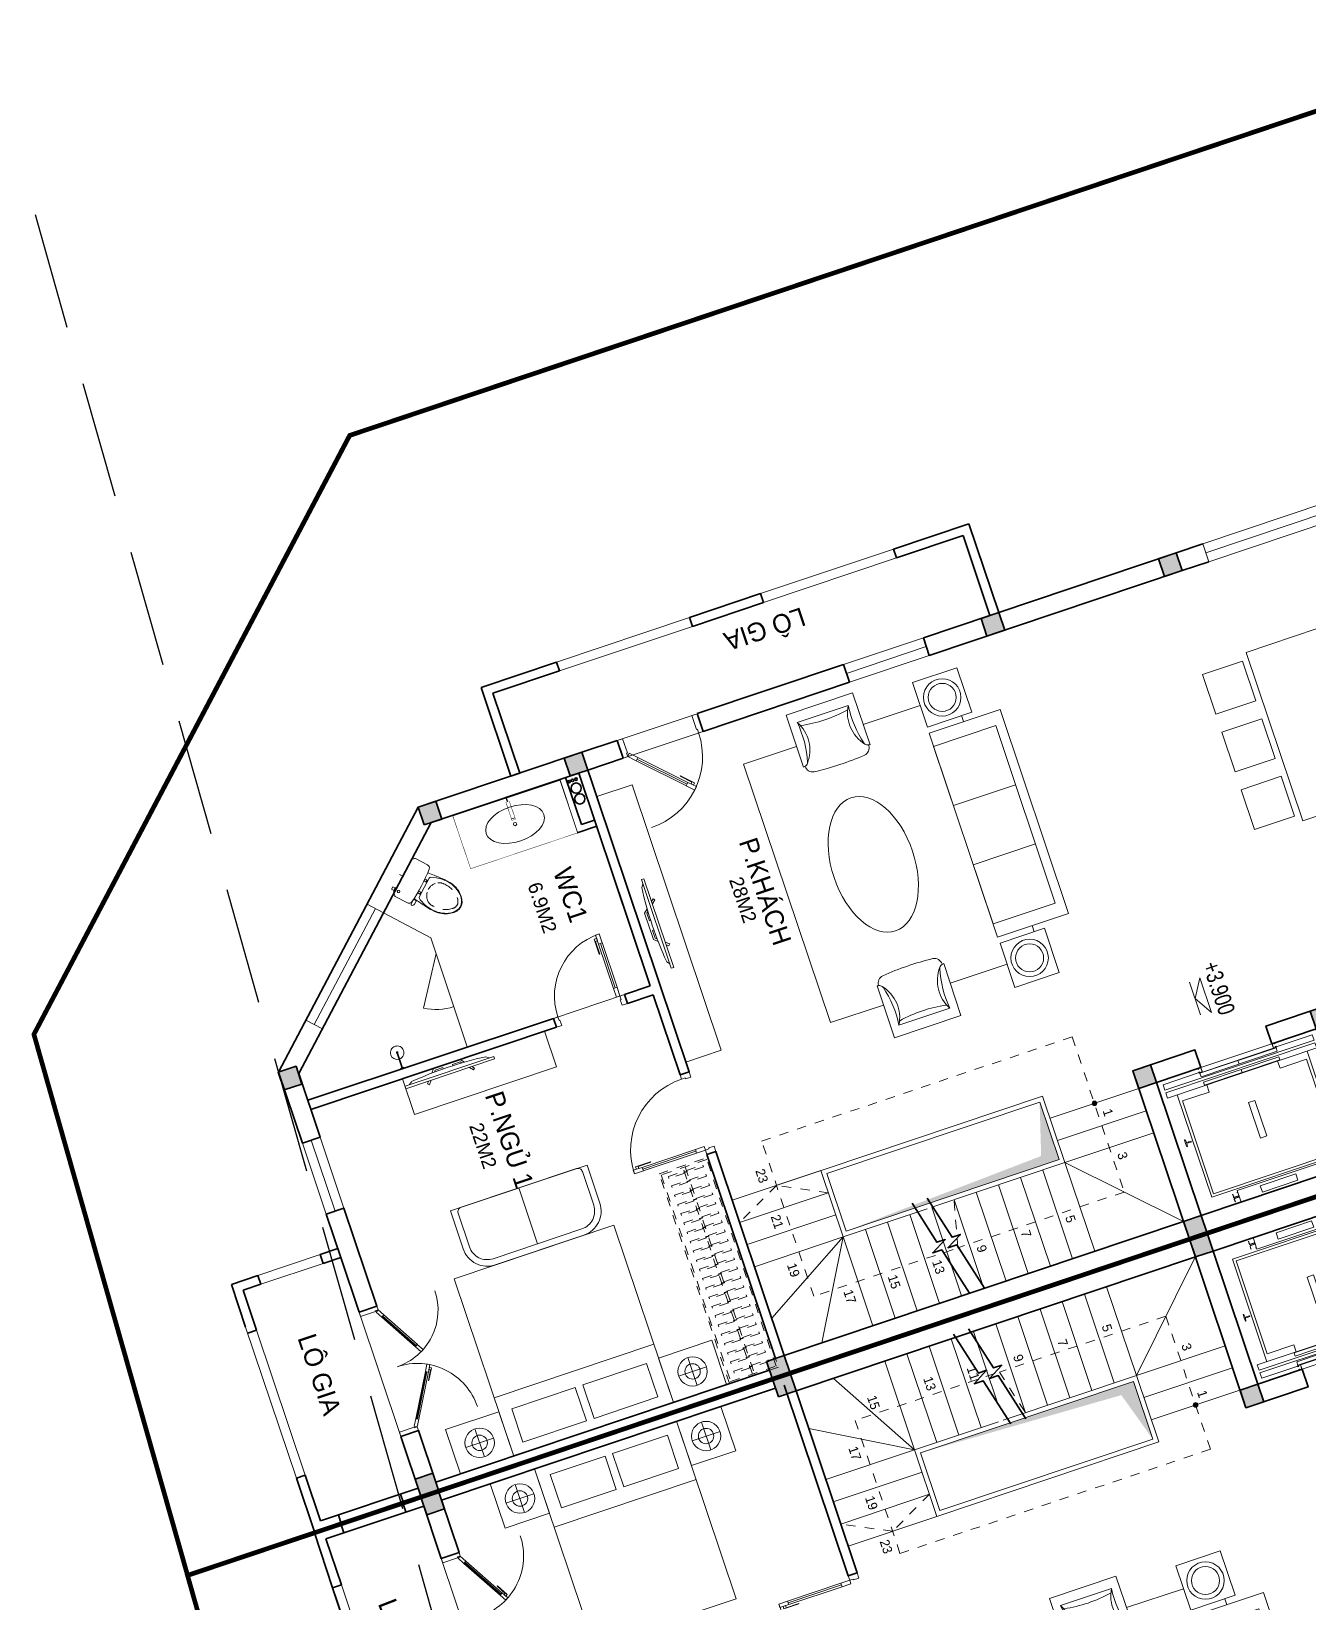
# Model space of a CAD drawing. Header units: metres. Extents: x 568336 to 569219, y 2065964 to 2066430.
# Drawn here: x 568486.99 to 568500.63, y 2066176.56 to 2066193.35 of the extents above; entities that cross this region are included whole.
import ezdxf

# ---------------------------------------------------------------- set-up
doc = ezdxf.new("R2010")
doc.units = ezdxf.units.M
for name, pattern in [('$AUDIT_BAD_LTYPE2', [0]), ('CENTER', [2, 1.25, -0.25, 0.25, -0.25]), ('HIDDEN', [0.375, 0.25, -0.125]), ('HIDDEN2', [0.1875, 0.125, -0.0625]), ('X-5M-G-MB PHONGNGU$0$HIDDEN2', [0.1875, 0.125, -0.0625]), ('xref-thap C (mb tang 32-2)$0$HIDDEN', [0.375, 0.25, -0.125])]:
    doc.linetypes.add(name, pattern=pattern)
doc.layers.get('0').update_dxf_attribs({"linetype": 'CONTINUOUS'})
doc.layers.get('DEFPOINTS').update_dxf_attribs({"linetype": 'CONTINUOUS'})
doc.layers.add('-AREA', color=2, linetype='CONTINUOUS', plot=False)
for name, color, linetype, lineweight in [('-CENTER', 143, 'CENTER', 13), ('-CONCRETE', 1, 'CONTINUOUS', 35), ('-DIM', 9, 'CONTINUOUS', 13), ('-DOOR', 137, 'CONTINUOUS', 9), ('-FURNITURE', 46, 'CONTINUOUS', 9), ('-HATCH', 8, 'CONTINUOUS', 5), ('-KH', 143, 'CONTINUOUS', 13), ('-LINE1', 7, 'CONTINUOUS', 18), ('-LINE2', 252, 'CONTINUOUS', 9), ('-TEXT', 7, 'CONTINUOUS', 15), ('-WALL', 4, 'CONTINUOUS', 35), ('TEXT25', 2, 'CONTINUOUS', 13)]:
    doc.layers.add(name, color=color, linetype=linetype, lineweight=lineweight)
for name, color, linetype in [('-RANH GIOI LO DAT', 12, 'CONTINUOUS'), ('APOLIC', 7, 'CONTINUOUS'), ('RANHGIOI', 2, 'HIDDEN')]:
    doc.layers.add(name, color=color, linetype=linetype)
doc.styles.add('1', font='arial.ttf')
doc.styles.add('SVN_AVO_thuong', font='')
doc.styles.add('T1', font='', dxfattribs={"height": 200})
doc.styles.add('vnavanth', font='', dxfattribs={"width": 0.8})
doc.styles.get('SVN_AVO_thuong').set_extended_font_data('SVN-Avo')
doc.styles.get('T1').set_extended_font_data('VNgeometric Light')
doc.styles.get('vnavanth').set_extended_font_data('.VnAvantH')

# ---------------------------------------------------------------- blocks, each defined once
blk = doc.blocks.new('A$C18251349')
at = {"layer": '-LINE1'}
for points in [[(900, 4650), (1000, 4650), (1000, 3150), (900, 3150)], [(1000, 2350), (900, 2350), (900, 850), (1000, 850)]]:
    blk.add_lwpolyline(points, close=True, dxfattribs=at)
at = {"layer": '-WALL'}
for p, q in [((0, 5500), (1000, 5500)), ((0, 5500), (0, 5400)), ((0, 5400), (900, 5400)), ((900, 4650), (900, 5400)), ((1000, 4650), (1000, 5500)), ((900, 4650), (1000, 4650)), ((1000, 4650), (910, 4650)), ((900, 3150), (1000, 3150)), ((900, 3150), (900, 2350)), ((1000, 3150), (1000, 2350)), ((900, 2350), (1000, 2350)), ((900, 850), (1000, 850)), ((900, 850), (900, 100)), ((1000, 850), (1000, 0)), ((900, 100), (0, 100)), ((0, 100), (0, 0)), ((0, 0), (1000, 0))]:
    blk.add_line(p, q, dxfattribs=at)
blk = doc.blocks.new('X-5M-DH-2-CORE$0$A$C75E80C28')
at = {"layer": '-LINE2', "linetype": 'Continuous', "ltscale": 2}
for p, q in [((-731, -149), (731, -149)), ((-731, -1305), (-731, -149)), ((-557, -112), (-560, -112)), ((-510, -22), (-510, -51)), ((-507, -22), (-510, -22)), ((-510, -109), (-510, -79)), ((-507, -22), (-507, -51)), ((-507, -109), (-507, -79)), ((-456, -57), (-501, -57)), ((-456, -60), (-501, -60)), ((-456, -70), (-501, -70)), ((-456, -73), (-501, -73)), ((-453, -63), (-453, -67)), ((-450, -63), (-450, -67)), ((450, -63), (450, -67)), ((453, -63), (453, -67)), ((456, -57), (501, -57)), ((456, -60), (501, -60)), ((456, -70), (501, -70)), ((456, -73), (501, -73)), ((457, -112), (460, -112)), ((507, -22), (510, -22)), ((507, -22), (507, -51)), ((507, -109), (507, -79)), ((510, -22), (510, -51)), ((510, -109), (510, -79)), ((731, -1305), (731, -149)), ((-700, -179), (700, -179)), ((-700, -1225), (-700, -179)), ((700, -1225), (700, -179)), ((840, -1305), (-840, -1305)), ((-840, -1365), (-840, -1305)), ((-700, -1225), (-400, -1225)), ((425, -1309), (-425, -1309)), ((-425, -1343), (-425, -1309)), ((425, -1343), (-425, -1343)), ((-400, -1305), (-400, -1225)), ((0, -1309), (0, -1343)), ((700, -1225), (400, -1225)), ((400, -1305), (400, -1225)), ((425, -1343), (425, -1309)), ((840, -1365), (840, -1305)), ((840, -1365), (-840, -1365)), ((840, -1395), (-840, -1395)), ((-840, -1395), (-840, -1455)), ((-840, -1455), (-435, -1455)), ((-435, -1450), (-435, -1460)), ((-435, -1450), (-400, -1450)), ((-435, -1460), (-425, -1460)), ((-435, -1490), (-435, -1500)), ((-435, -1490), (-425, -1490)), ((-435, -1500), (-400, -1500)), ((-433, -1452), (-433, -1458)), ((-433, -1452), (-402, -1452)), ((-433, -1458), (-425, -1458)), ((-433, -1492), (-433, -1498)), ((-433, -1492), (-425, -1492)), ((-433, -1498), (-402, -1498)), ((430, -1406), (-430, -1406)), ((-430, -1406), (-430, -1446)), ((430, -1446), (-430, -1446)), ((-425, -1458), (-425, -1460)), ((-425, -1490), (-425, -1492)), ((-402, -1452), (-402, -1498)), ((400, -1450), (-400, -1450)), ((-400, -1450), (-400, -1500)), ((0, -1406), (0, -1446)), ((400, -1450), (400, -1500)), ((435, -1450), (400, -1450)), ((435, -1500), (400, -1500)), ((402, -1452), (402, -1498)), ((433, -1452), (402, -1452)), ((433, -1498), (402, -1498)), ((433, -1458), (425, -1458)), ((425, -1458), (425, -1460)), ((435, -1460), (425, -1460)), ((425, -1490), (425, -1492)), ((435, -1490), (425, -1490)), ((433, -1492), (425, -1492)), ((430, -1406), (430, -1446)), ((433, -1452), (433, -1458)), ((433, -1492), (433, -1498)), ((435, -1450), (435, -1460)), ((840, -1455), (435, -1455)), ((435, -1490), (435, -1500)), ((840, -1395), (840, -1455))]:
    blk.add_line(p, q, dxfattribs=at)
for points in [[(-450, 0), (-450, -130), (450, -130), (450, 0)], [(-200, -29), (200, -29), (200, -101), (-200, -101)], [(-36, -584), (36, -584), (36, -984), (-36, -984)]]:
    blk.add_lwpolyline(points, close=True, dxfattribs=at)
for points in [[(-780, -789), (-751, -789, 0.414214), (-750, -788), (-750, -784), (-750, -780, 0.414214), (-751, -779), (-780, -779, -0.256978), (-784, -782), (-798, -782, -0.414214), (-801, -779), (-804, -749, 0.414214), (-807, -746), (-812, -746), (-812, -784), (-812, -821), (-807, -821, 0.414214), (-804, -818), (-801, -789, -0.414214), (-798, -786), (-784, -786, -0.256978), (-780, -789)], [(780, -789), (751, -789, -0.414214), (750, -788), (750, -784), (750, -780, -0.414214), (751, -779), (780, -779, 0.256978), (784, -782), (798, -782, 0.414214), (801, -779), (804, -749, -0.414214), (807, -746), (812, -746), (812, -784), (812, -821), (807, -821, -0.414214), (804, -818), (801, -789, 0.414214), (798, -786), (784, -786, 0.256978), (780, -789)]]:
    blk.add_lwpolyline(points, format="xyb", dxfattribs=at)
for centre, radius, start, end in [((-501, -51), 9.4, 180, 270), ((-501, -79), 9.4, 90, 180), ((-501, -51), 6.2, 180, 270), ((-501, -79), 6.2, 90, 180), ((-456, -63), 6.2, 0, 90), ((-456, -63), 3, 0, 90), ((-456, -67), 6.2, 270, 0), ((-456, -67), 3, 270, 0), ((456, -63), 6.2, 90, 180), ((456, -67), 6.2, 180, 270), ((456, -63), 3, 90, 180), ((456, -67), 3, 180, 270), ((501, -51), 6.2, 270, 0), ((501, -51), 9.4, 270, 0), ((501, -79), 9.4, 0, 90), ((501, -79), 6.2, 0, 90)]:
    blk.add_arc(centre, radius, start, end, dxfattribs=at)
blk = doc.blocks.new('A$C5C575821')
at = {"layer": '-CONCRETE'}
h = blk.add_hatch(color=256, dxfattribs=at)
h.dxf.hatch_style = 1
h.paths.add_polyline_path([(0, 200), (0, 0), (200, 0), (200, 200)])
blk.add_lwpolyline([(0, 0), (200, 0), (200, 200), (0, 200)], close=True, dxfattribs=at)
blk = doc.blocks.new('A$C3F71457E')
at = {"layer": '-CONCRETE'}
blk.add_lwpolyline([(0, -100), (0, 400), (-1500, 400), (-1500, -1400), (0, -1400), (0, -900), (200, -900), (200, -1600), (-1700, -1600), (-1700, 600), (200, 600), (200, -100), (0, -100)], dxfattribs=at)
at = {"layer": '-LINE1'}
blk.add_line((0, -900), (0, -100), dxfattribs=at)
at = {"layer": '-WALL'}
for p in [(-1700, 400), (0, 400), (-1700, -1600), (0, -1600)]:
    blk.add_blockref('A$C5C575821', p, dxfattribs=at)
at = {"color": 2, "rotation": 90}
blk.add_blockref('X-5M-DH-2-CORE$0$A$C75E80C28', (-1500, -500), dxfattribs=at)
blk = doc.blocks.new('*U152')
at = {"linetype": '$AUDIT_BAD_LTYPE2'}
for p, q in [((70, 100), (70, 700)), ((90, 700), (90, 100))]:
    blk.add_line(p, q, dxfattribs=at)
for points in [[(50, 700), (90, 700), (90, 800), (50, 800), (50, 700)], [(50, 703), (50, 100)], [(50, 100), (90, 100), (90, 0), (50, 0), (50, 100)]]:
    blk.add_lwpolyline(points)
for points in [[(118, 595), (118, 764), (90, 764), (90, 736), (113, 736), (113, 595)], [(0, 0), (50, 0), (50, -40), (60, -40), (60, -100), (0, -100)], [(900, 0), (850, 0), (850, -40), (840, -40), (840, -100), (900, -100)]]:
    blk.add_lwpolyline(points, close=True)
at = {"linetype": '$AUDIT_BAD_LTYPE2', "ltscale": 0.3}
blk.add_arc((50, 0), 800, 0, 90, dxfattribs=at)
blk = doc.blocks.new('A$C8a974c9c')
for p, q in [((1750, 2957), (1750, 2643)), ((1593, 2800), (1908, 2800)), ((1343, 2500), (1343, 700)), ((1750, 243), (1750, 557)), ((1593, 400), (1908, 400))]:
    blk.add_line(p, q)
for points in [[(2000, 3100), (1500, 3100), (1500, 2500), (2000, 2500)], [(1891, 2360), (1514, 2360), (1514, 1643), (1891, 1643)], [(1891, 840), (1514, 840), (1514, 1558), (1891, 1558)], [(2000, 100), (1500, 100), (1500, 700), (2000, 700)]]:
    blk.add_lwpolyline(points, close=True)
blk.add_lwpolyline([(2000, 2500), (0, 2500), (0, 700), (2000, 700), (2000, 2500)])
for centre, radius in [((1750, 2800), 157), ((1750, 2800), 82.4), ((1750, 400), 157), ((1750, 400), 82.4)]:
    blk.add_circle(centre, radius)
blk = doc.blocks.new('*U173')
at = {"ltscale": 0.3}
for points in [[(883, 0, 0.414214), (50, 833, 0.414214)], [(883, 0, -0.414214), (1672, 789, -0.414214)]]:
    blk.add_lwpolyline(points, format="xyb", dxfattribs=at)
for points in [[(579, 338), (726, 423), (740, 399), (716, 384), (705, 404), (582, 333)], [(0, 0), (50, 0), (50, -40), (60, -40), (60, -246), (0, -246)], [(1722, 0), (1672, 0), (1672, -40), (1662, -40), (1662, -246), (1722, -246)]]:
    blk.add_lwpolyline(points, close=True)
for points in [[(685, 367), (705, 332), (792, 382), (772, 417), (685, 367)], [(687, 368), (137, 50)], [(1075, 344), (1055, 310), (969, 360), (989, 394), (1075, 344)], [(1073, 346), (1585, 50)], [(137, 50), (157, 15), (70, -35), (50, 0), (137, 50)], [(1585, 50), (1565, 15), (1652, -35), (1672, 0), (1585, 50)]]:
    blk.add_lwpolyline(points)
at = {"layer": 'APOLIC', "linetype": '$AUDIT_BAD_LTYPE2'}
for p, q in [((147, 33), (695, 349)), ((705, 332), (157, 15)), ((1055, 310), (1565, 15)), ((1575, 33), (1065, 327))]:
    blk.add_line(p, q, dxfattribs=at)
blk = doc.blocks.new('XR.MB.LM123$0$tvi 1')
blk.add_lwpolyline([(29, 0), (29, -1000), (0, -1000), (0, 0)], close=True)
for points in [[(29, -50), (52, -81)], [(-24, -236), (-39, -252)], [(0, -285), (-39, -252)], [(0, -256), (-24, -236)], [(70, -315), (111, -350), (111, -650), (70, -685)], [(89, -446), (89, -360), (71, -345)], [(89, -446), (73, -446)], [(89, -554), (89, -640), (71, -655)], [(89, -554), (73, -554)], [(0, -715), (-39, -748)], [(-24, -764), (-39, -748)], [(0, -744), (-24, -764)], [(29, -950), (52, -919)]]:
    blk.add_lwpolyline(points)
blk.add_arc((-4025, -500), 4099, 354.1311, 5.8689)
blk = doc.blocks.new('ghe11asdsdsdsd')
at = {"layer": '-FURNITURE', "ltscale": 5}
for p, q in [((-454, 642), (-454, -60)), ((447, 643), (445, -59)), ((339, 75), (-348, 74)), ((445, -59), (-454, -60))]:
    blk.add_line(p, q, dxfattribs=at)
for centre, radius, start, end in [((-557, 172), 481, 73.628, 77.6744), ((-330, 640), 103, 97.7909, 180.472), ((-435, 586), 50, 17.2905, 73.628), ((-753, 311), 469, 329.603, 39.8271), ((14, -3057), 3816, 85.1505, 95.3732), ((745, 311), 469, 140.0382, 210.2652), ((322, 644), 103, 359.5522, 82.2333), ((428, 586), 50, 106.2084, 162.5459), ((548, 172), 481, 102.162, 106.2084), ((-1717, 235), 1379, 353.2677, 15.3477), ((1709, 233), 1379, 164.5193, 186.6002), ((-1, -1576), 1730, 79.6029, 100.5814)]:
    blk.add_arc(centre, radius, start, end, dxfattribs=at)
blk = doc.blocks.new('GHE600')
at = {"layer": '-FURNITURE'}
for p, q in [((269950, 8710), (270650, 8710)), ((269950, 8043), (270650, 8043))]:
    blk.add_line(p, q, dxfattribs=at)
for points in [[(270146, 9595), (270146, 10095), (270646, 10095), (270646, 9595)], [(269850, 9526), (270650, 9526), (270650, 7226), (269850, 7226)], [(269950, 9376), (270650, 9376), (270650, 7376), (269950, 7376)], [(270146, 7158), (270146, 6658), (270646, 6658), (270646, 7158)]]:
    blk.add_lwpolyline(points, close=True, dxfattribs=at)
at = {"layer": '-FURNITURE', "elevation": 0}
for points in [[(271287, 9830), (270646, 9832)], [(272038, 6909), (272634, 6908), (272634, 9823), (272038, 9826)], [(270262, 9595), (270262, 9526)], [(270262, 7226), (270262, 7158)], [(270646, 6917), (271287, 6913)]]:
    blk.add_lwpolyline(points, dxfattribs=at)
at = {"layer": '-FURNITURE'}
for centre, radius in [((270396, 9845), 200), ((270396, 9845), 150), ((270396, 6908), 200), ((270396, 6908), 150)]:
    blk.add_circle(centre, radius, dxfattribs=at)
at = {"layer": '-FURNITURE', "extrusion": (0, 0, -1)}
blk.add_ellipse((271662, 8365), major_axis=(0, 750), ratio=0.589994, dxfattribs=at)
at = {"layer": '-FURNITURE', "zscale": 0.83397927038413}
for p, xscale, yscale, rotation in [((271659, 10145, 0), 0.83397927038413, 0.83397927038413, 179.9447021404027), ((271659, 6608, 0), -0.8339792703841301, 0.8339792703841301, 0.05529785959737722)]:
    blk.add_blockref('ghe11asdsdsdsd', p, dxfattribs=dict(at, xscale=xscale, yscale=yscale, rotation=rotation))
blk = doc.blocks.new('*U174')
at = {"linetype": '$AUDIT_BAD_LTYPE2'}
for p, q in [((135, 57), (559, 481)), ((573, 467), (149, 42))]:
    blk.add_line(p, q, dxfattribs=at)
for points in [[(519, 372), (639, 492), (619, 512), (599, 492), (615, 476), (515, 376)], [(0, 0), (50, 0), (50, -40), (60, -40), (60, -199), (0, -199)], [(900, 0), (850, 0), (850, -40), (840, -40), (840, -199), (900, -199)]]:
    blk.add_lwpolyline(points, close=True)
for points in [[(545, 495), (573, 467), (644, 537), (616, 566), (545, 495)], [(547, 497), (121, 71)], [(121, 71), (149, 42), (78, -28), (50, 0), (121, 71)]]:
    blk.add_lwpolyline(points)
at = {"linetype": '$AUDIT_BAD_LTYPE2', "ltscale": 0.3}
blk.add_arc((50, 0), 800, 0, 90, dxfattribs=at)
blk = doc.blocks.new('A$C18091ED7')
for p, q in [((0, -42), (0, 0)), ((146, -27), (179, -27)), ((146, -27), (146, -30)), ((146, -30), (166, -30)), ((153, -37), (146, -30)), ((152, 0), (152, -27)), ((152, 0), (179, 0)), ((153, -37), (166, -37)), ((153, -40), (153, -37)), ((153, -40), (178, -40)), ((153, -40), (178, -40)), ((153, -40), (153, -42)), ((185, -30), (166, -30)), ((178, -37), (166, -37)), ((185, -30), (178, -37)), ((178, -37), (178, -40)), ((178, -40), (178, -42)), ((179, 0), (179, -27)), ((179, -27), (185, -27)), ((185, -27), (185, -30)), ((-83, -267), (-83, -300)), ((-83, -278), (-83, -288)), ((-61, -290), (-83, -290)), ((-63, -265), (-81, -265)), ((-61, -267), (-61, -300)), ((61, -267), (61, -300)), ((61, -290), (83, -290)), ((63, -265), (81, -265)), ((83, -267), (83, -300)), ((83, -278), (83, -288)), ((165, -262), (165, -290)), ((168, -260), (228, -260)), ((168, -292), (207, -292)), ((231, -274), (231, -262))]:
    blk.add_line(p, q)
for points in [[(230, -219, -0.137407), (225, -235), (222, -241, -0.236081), (198, -255, -0.051961), (-198, -255, -0.236081), (-222, -241), (-225, -235, -0.137407), (-230, -219), (-230, -72, -0.198912), (-226, -63), (-209, -46, -0.198912), (-200, -42), (0, -42), (200, -42, -0.198912), (209, -46), (226, -63, -0.198912), (230, -72)], [(144, -619, -0.212405), (26, -734, -0.027685), (-1, -739, -0.022279), (-26, -734, -0.212405), (-144, -619, -0.142796), (-167, -428, -0.093005), (-128, -309, -0.256439), (-111, -300), (0, -300), (111, -300, -0.256439), (128, -309, -0.093005), (167, -428, -0.142796)]]:
    blk.add_lwpolyline(points, format="xyb", close=True)
at = {"linetype": 'xref-thap C (mb tang 32-2)$0$HIDDEN', "ltscale": 100}
blk.add_lwpolyline([(61, -669, -0.199031), (0, -699, -0.199031), (-61, -669, -0.218924), (-132, -478, -0.153791), (-112, -404, -0.236701), (0, -348, -0.236701), (112, -404, -0.153791), (132, -478, -0.218924)], format="xyb", close=True, dxfattribs=at)
blk.add_circle((166, -78), 13.9)
for centre, radius, start, end in [((-81, -267), 1.98, 90, 180), ((-63, -267), 1.98, 0, 90), ((63, -267), 1.98, 90, 180), ((81, -267), 1.98, 0, 90), ((168, -262), 2.47, 90, 180), ((168, -290), 2.47, 180, 270), ((207, -277), 15.5, 270, 306.4659), ((168, -225), 80.1, 306.4659, 320.3123), ((228, -274), 2.47, 320.3123, 0)]:
    blk.add_arc(centre, radius, start, end)
for points in [[(-156, -259), (-157, -267), (-164, -328), (-169, -385), (-184, -528), (-136, -679), (-50, -735), (-20, -741), (0, -744)], [(156, -259), (157, -267), (164, -328), (169, -385), (184, -528), (136, -679), (50, -735), (20, -741), (0, -744)]]:
    blk.add_open_spline(points, degree=3, knots=[130.613938, 130.613938, 130.613938, 130.613938, 152.852109, 311.129351, 417.703951, 561.383393, 697.692632, 710.812262, 710.812262, 710.812262, 710.812262])
blk = doc.blocks.new('*U18')
at = {"linetype": '$AUDIT_BAD_LTYPE2'}
for p, q in [((70, 100), (70, 600)), ((90, 600), (90, 100))]:
    blk.add_line(p, q, dxfattribs=at)
for points in [[(50, 600), (90, 600), (90, 700), (50, 700), (50, 600)], [(50, 603), (50, 100)], [(50, 100), (90, 100), (90, 0), (50, 0), (50, 100)]]:
    blk.add_lwpolyline(points)
for points in [[(118, 495), (118, 664), (90, 664), (90, 636), (113, 636), (113, 495)], [(0, 0), (50, 0), (50, -40), (60, -40), (60, -100), (0, -100)], [(800, 0), (750, 0), (750, -40), (740, -40), (740, -100), (800, -100)]]:
    blk.add_lwpolyline(points, close=True)
at = {"linetype": '$AUDIT_BAD_LTYPE2', "ltscale": 0.3}
blk.add_arc((50, 0), 700, 0, 90, dxfattribs=at)
blk = doc.blocks.new('Sink_Cicle')
blk.add_lwpolyline([(17, -50), (-17, -50), (-18, -252), (17, -252)], close=True)
blk.add_circle((0, -300), 17.5)
at = {"layer": 'DEFPOINTS'}
blk.add_line((0, -100), (0, 0), dxfattribs=at)
blk.add_wipeout([(17, -50), (-17, -50), (-18, -252), (17, -252)])
at = {"layer": '-FURNITURE', "linetype": 'Continuous'}
blk.add_ellipse((0, -300), major_axis=(-325, 0), ratio=0.584615, dxfattribs=at)
blk.add_line((-18, -237), (17, -237))
blk = doc.blocks.new('*U208')
at = {"ltscale": 300}
blk.add_lwpolyline([(0, 0), (1200, 0), (1200, -600), (0, -600)], close=True, dxfattribs=at)
blk.add_wipeout([(0, 0), (1200, 0), (1200, -600), (0, -600)], dxfattribs=at)
blk.add_blockref('Sink_Cicle', (600, 0), dxfattribs=at)
blk = doc.blocks.new('*U212')
at = {"linetype": 'X-5M-G-MB PHONGNGU$0$HIDDEN2'}
for points in [[(0, 600), (0, 0), (2581, 0), (2581, 600)], [(2561, 580), (2561, 20), (20, 20), (20, 580)], [(2561, 287), (2561, 313), (20, 313), (20, 287)], [(114, 319), (109, 319), (109, 280), (114, 280)], [(228, 319), (223, 319), (223, 280), (228, 280)], [(342, 319), (337, 319), (337, 280), (342, 280)], [(456, 319), (451, 319), (451, 280), (456, 280)], [(570, 319), (565, 319), (565, 280), (570, 280)], [(684, 319), (679, 319), (679, 280), (684, 280)], [(798, 319), (793, 319), (793, 280), (798, 280)], [(912, 319), (907, 319), (907, 280), (912, 280)], [(1026, 319), (1021, 319), (1021, 280), (1026, 280)], [(1140, 319), (1135, 319), (1135, 280), (1140, 280)], [(1254, 319), (1249, 319), (1249, 280), (1254, 280)], [(1368, 319), (1363, 319), (1363, 280), (1368, 280)], [(1482, 319), (1477, 319), (1477, 280), (1482, 280)], [(1596, 319), (1591, 319), (1591, 280), (1596, 280)], [(1710, 319), (1705, 319), (1705, 280), (1710, 280)], [(1824, 319), (1819, 319), (1819, 280), (1824, 280)], [(1938, 319), (1933, 319), (1933, 280), (1938, 280)], [(2052, 319), (2047, 319), (2047, 280), (2052, 280)], [(2166, 319), (2161, 319), (2161, 280), (2166, 280)], [(2280, 319), (2275, 319), (2275, 280), (2280, 280)], [(2394, 319), (2389, 319), (2389, 280), (2394, 280)], [(2508, 319), (2503, 319), (2503, 280), (2508, 280)]]:
    blk.add_lwpolyline(points, close=True, dxfattribs=at)
for points in [[(122, 313), (122, 515), (100, 515), (100, 313)], [(236, 313), (236, 515), (214, 515), (214, 313)], [(350, 313), (350, 515), (328, 515), (328, 313)], [(464, 313), (464, 515), (442, 515), (442, 313)], [(578, 313), (578, 515), (556, 515), (556, 313)], [(692, 313), (692, 515), (670, 515), (670, 313)], [(806, 313), (806, 515), (784, 515), (784, 313)], [(920, 313), (920, 515), (898, 515), (898, 313)], [(1034, 313), (1034, 515), (1012, 515), (1012, 313)], [(1148, 313), (1148, 515), (1126, 515), (1126, 313)], [(1262, 313), (1262, 515), (1240, 515), (1240, 313)], [(1376, 313), (1376, 515), (1354, 515), (1354, 313)], [(1490, 313), (1490, 515), (1468, 515), (1468, 313)], [(1604, 313), (1604, 515), (1582, 515), (1582, 313)], [(1718, 313), (1718, 515), (1696, 515), (1696, 313)], [(1832, 313), (1832, 515), (1810, 515), (1810, 313)], [(1946, 313), (1946, 515), (1924, 515), (1924, 313)], [(2060, 313), (2060, 515), (2038, 515), (2038, 313)], [(2174, 313), (2174, 515), (2152, 515), (2152, 313)], [(2288, 313), (2288, 515), (2266, 515), (2266, 313)], [(2402, 313), (2402, 515), (2380, 515), (2380, 313)], [(2516, 313), (2516, 515), (2494, 515), (2494, 313)], [(100, 287), (100, 92), (122, 92), (122, 287)], [(214, 287), (214, 92), (236, 92), (236, 287)], [(328, 287), (328, 92), (350, 92), (350, 287)], [(442, 287), (442, 92), (464, 92), (464, 287)], [(556, 287), (556, 92), (578, 92), (578, 287)], [(670, 287), (670, 92), (692, 92), (692, 287)], [(784, 287), (784, 92), (806, 92), (806, 287)], [(898, 287), (898, 92), (920, 92), (920, 287)], [(1012, 287), (1012, 92), (1034, 92), (1034, 287)], [(1126, 287), (1126, 92), (1148, 92), (1148, 287)], [(1240, 287), (1240, 92), (1262, 92), (1262, 287)], [(1354, 287), (1354, 92), (1376, 92), (1376, 287)], [(1468, 287), (1468, 92), (1490, 92), (1490, 287)], [(1582, 287), (1582, 92), (1604, 92), (1604, 287)], [(1696, 287), (1696, 92), (1718, 92), (1718, 287)], [(1810, 287), (1810, 92), (1832, 92), (1832, 287)], [(1924, 287), (1924, 92), (1946, 92), (1946, 287)], [(2038, 287), (2038, 92), (2060, 92), (2060, 287)], [(2152, 287), (2152, 92), (2174, 92), (2174, 287)], [(2266, 287), (2266, 92), (2288, 92), (2288, 287)], [(2380, 287), (2380, 92), (2402, 92), (2402, 287)], [(2494, 287), (2494, 92), (2516, 92), (2516, 287)]]:
    blk.add_lwpolyline(points, dxfattribs=at)
blk = doc.blocks.new('A$C424D5770')
at = {"layer": '-FURNITURE'}
blk.add_line((70, 770), (700, 770), dxfattribs=at)
for points in [[(0, 270), (0, 1270, -0.414214), (270, 1540), (700, 1540), (700, 0), (270, 0, -0.414214)], [(70, 270), (70, 1270, -0.414214), (270, 1470), (650, 1470, -0.414214), (700, 1420), (700, 120, -0.414214), (650, 70), (270, 70, -0.414214)]]:
    blk.add_lwpolyline(points, format="xyb", close=True, dxfattribs=at)
blk = doc.blocks.new('shower')
for points in [[(180919, -32316), (180912, -32316), (180912, -32147), (180919, -32147)], [(180929, -32327), (180902, -32327), (180902, -32316), (180929, -32316)]]:
    blk.add_lwpolyline(points, close=True)
for radius, start, end in [(72, 272.7907, 267.2093), (8.35, 294.8355, 245.1645)]:
    blk.add_arc((180916, -32147), radius, start, end)
blk = doc.blocks.new('A$C2896516a')
for points in [[(75, 1386), (525, 1386), (525, 1836), (75, 1836), (75, 1386)], [(725, 1386), (1175, 1386), (1175, 1836), (725, 1836), (725, 1386)], [(1375, 1386), (1825, 1386), (1825, 1836), (1375, 1836), (1375, 1386)], [(75, 450), (525, 450), (525, 0), (75, 0), (75, 450)], [(725, 450), (1175, 450), (1175, 0), (725, 0), (725, 450)], [(1375, 450), (1825, 450), (1825, 0), (1375, 0), (1375, 450)]]:
    blk.add_lwpolyline(points)
blk.add_lwpolyline([(0, 518), (1900, 518), (1900, 1318), (0, 1318)], close=True)
blk = doc.blocks.new('M25-T2')
at = {"layer": '-HATCH', "true_color": 0x8c8896}
h = blk.add_hatch(color=252, dxfattribs=at)
h.dxf.hatch_style = 1
edge = h.paths.add_edge_path()
edge.add_arc((202385, -557899), 24.6, 0, 360)
h = blk.add_hatch(color=252, dxfattribs=at)
h.dxf.hatch_style = 1
h.paths.add_polyline_path([(202185, -558450), (202834, -558450), (202834, -560850), (202737, -558618)])
at = {"layer": '-CONCRETE'}
for centre, radius in [((197337, -562048, 0), 13), ((197428, -562078, 0), 55), ((197549, -562078, 0), 55), ((197337, -562089, 0), 13), ((197337, -562128, 0), 13)]:
    blk.add_circle(centre, radius, dxfattribs=at)
at = {"layer": '-DOOR'}
for p, q in [((197184, -553499), (197184, -554899)), ((197084, -558949), (197084, -558049)), ((197184, -558949), (197184, -558049)), ((197284, -558949), (197284, -558049))]:
    blk.add_line(p, q, dxfattribs=at)
for points in [[(197084, -554899), (197284, -554899), (197284, -553499), (197084, -553499)], [(199003, -565466), (198037, -564453), (197892, -564591), (198859, -565604)], [(200894, -565859), (200094, -565859), (200094, -566059), (200894, -566059)]]:
    blk.add_lwpolyline(points, close=True, dxfattribs=at)
for points in [[(198931, -565535), (197965, -564522)], [(200894, -565959), (200094, -565959)], [(203400, -566059), (202000, -566059)]]:
    blk.add_lwpolyline(points, dxfattribs=at)
at = {"layer": '-FURNITURE'}
for p, q in [((198037, -564453), (198451, -564058)), ((198451, -564058), (199680, -564062))]:
    blk.add_line(p, q, dxfattribs=at)
at = {"layer": '-FURNITURE', "elevation": 0}
blk.add_lwpolyline([(197584, -561498), (200578, -561499), (200578, -561899), (197584, -561899)], close=True, dxfattribs=at)
at = {"layer": '-FURNITURE'}
blk.add_lwpolyline([(200184, -564825), (200184, -563225), (199784, -563225), (199784, -564825)], close=True, dxfattribs=at)
blk.add_lwpolyline([(198626, -564059), (199138, -564372)], dxfattribs=at)
blk.add_arc((198626, -564059), 600, 328.5416, 359.8485, dxfattribs=at)
at = {"layer": '-HATCH'}
blk.add_line((199684, -562291), (199684, -563091), dxfattribs=at)
at = {"layer": '-HATCH', "elevation": 0}
blk.add_lwpolyline([(197085, -560599), (197285, -560599), (197285, -561499), (197085, -561499)], close=True, dxfattribs=at)
at = {"layer": '-KH'}
blk.add_line((201481, -556523, 0), (201849, -556523, 0), dxfattribs=at)
at = {"layer": '-KH', "linetype": 'HIDDEN2', "ltscale": 5}
blk.add_line((203384, -559774), (202884, -559649), dxfattribs=at)
at = {"layer": '-KH', "elevation": 0}
blk.add_lwpolyline([(201860, -556405), (201469, -556405), (201665, -556523)], close=True, dxfattribs=at)
at = {"layer": '-KH', "linetype": 'HIDDEN2', "ltscale": 5}
for points in [[(203384, -559826), (203384, -561399), (201635, -561399), (201635, -557899), (203384, -557899), (203384, -559774)], [(202385, -560899), (202135, -561399), (202385, -561899)]]:
    blk.add_lwpolyline(points, dxfattribs=at)
at = {"layer": '-KH'}
blk.add_circle((202385, -557899), 24.6, dxfattribs=at)
blk.add_solid([(201665, -556523, 0), (201665, -556405, 0), (201860, -556405, 0), (201665, -556523, 0)], dxfattribs=at)
at = {"layer": '-LINE1'}
for p, q in [((202385, -558399), (202385, -557399)), ((202385, -557399), (202385, -558399)), ((202635, -558399), (202635, -557399)), ((202635, -557399), (202635, -558399)), ((202884, -557399), (202884, -558399)), ((202884, -558399), (202135, -558399)), ((202135, -560849), (202135, -558399)), ((202834, -558449), (202185, -558449)), ((202185, -560849), (202185, -558449)), ((202834, -560849), (202834, -558449)), ((202884, -559899), (202884, -558399)), ((202884, -560899), (202884, -559951)), ((202135, -561899), (202135, -560849)), ((202884, -560899), (202135, -560899)), ((202135, -560899), (202135, -561899)), ((202834, -560849), (202185, -560849)), ((202385, -560899), (202385, -561899)), ((202385, -561899), (202385, -560899)), ((202635, -560899), (202635, -561899)), ((202635, -561899), (202635, -560899)), ((202884, -561899), (202884, -560899)), ((202884, -560899), (203462, -561899)), ((202884, -560899), (203884, -561477)), ((203884, -561899), (202135, -561899))]:
    blk.add_line(p, q, dxfattribs=at)
at = {"layer": '-LINE1', "lineweight": 18}
for p, q in [((202884, -558399), (203884, -557399)), ((202884, -558399), (203884, -558399)), ((202884, -558649), (203884, -558649)), ((202884, -558899), (203884, -558899)), ((202884, -559149), (203884, -559149)), ((202884, -559399), (203884, -559399)), ((202884, -559649), (203884, -559649)), ((202884, -559899), (203884, -559899)), ((202884, -560149), (203884, -560149)), ((202884, -560399), (203884, -560399)), ((202884, -560649), (203884, -560649)), ((202884, -560899), (203884, -560899))]:
    blk.add_line(p, q, dxfattribs=at)
at = {"layer": '-LINE1'}
for points in [[(201284, -566259), (201284, -566959)], [(201384, -566959), (201384, -566259)], [(201765, -567259), (203468, -567259)], [(203468, -567159), (201834, -567159)]]:
    blk.add_lwpolyline(points, dxfattribs=at)
at = {"layer": '-RANH GIOI LO DAT', "linetype": 'HIDDEN', "ltscale": 10, "const_width": 50}
blk.add_lwpolyline([(193084, -549699), (193084, -563173), (198079, -568409), (204084, -568692), (204084, -549699)], close=True, dxfattribs=at)
at = {"layer": '-WALL'}
for p, q in [((204084, -566390), (204084, -551699)), ((197084, -554899), (197084, -555199)), ((197284, -554899), (197284, -555199)), ((197084, -555199), (197084, -557199)), ((197284, -555199), (197084, -555199)), ((197284, -555199), (197284, -558049)), ((197084, -557299), (197084, -558049)), ((203884, -561899), (203884, -557399)), ((197084, -558049), (197284, -558049)), ((197084, -560599, 0), (197084, -558949)), ((197084, -558949), (197284, -558949)), ((197284, -560599, 0), (197284, -558949)), ((197284, -560599), (197084, -560599)), ((197084, -561499, 0), (197084, -561899)), ((197284, -561499), (197084, -561499)), ((197284, -561499, 0), (197284, -561899)), ((200685, -561899), (197084, -561899)), ((200685, -561899), (200685, -561999)), ((203884, -561899), (201585, -561899)), ((201585, -561899), (201585, -561999)), ((197084, -561999), (197084, -563744)), ((199659, -561999), (197284, -561999)), ((197814, -562149), (197814, -561999)), ((197884, -562219), (197884, -561999)), ((199684, -561999), (198280, -561999)), ((199684, -561999), (199684, -562291)), ((199784, -561999), (199784, -562291)), ((200685, -561999), (199784, -561999)), ((203884, -561999), (201585, -561999)), ((197814, -562149), (197284, -562149)), ((197884, -562219), (197284, -562219)), ((203985, -565859), (203984, -562099)), ((199784, -562291), (199684, -562291)), ((199684, -563091), (199676, -565857)), ((199784, -563091), (199684, -563091)), ((199784, -563091), (199784, -565859)), ((201408, -566059), (200894, -566059)), ((201284, -566259), (201284, -566059)), ((202000, -566059), (201384, -566059)), ((201384, -566259), (201384, -566059)), ((204084, -566059), (203400, -566059)), ((203984, -566059), (203984, -567159)), ((204084, -566059), (204084, -567259)), ((201384, -566259), (201284, -566259)), ((204084, -566259), (203984, -566259)), ((201384, -566959), (201284, -566959)), ((201284, -567259), (201284, -566959)), ((201384, -567159), (201384, -566959)), ((204084, -566959), (203984, -566959)), ((201765, -567259), (201284, -567259)), ((201834, -567159), (201384, -567159)), ((201834, -567259), (201834, -567159)), ((203984, -567159), (203468, -567159)), ((203468, -567259), (203468, -567159)), ((204084, -567259), (203468, -567259))]:
    blk.add_line(p, q, dxfattribs=at)
for points in [[(203882, -559641), (203350, -559774), (203350, -559875), (203257, -559703), (203257, -559797), (202776, -559917)], [(203882, -559811), (203350, -559944), (203350, -560045), (203257, -559873), (203257, -559967), (202776, -560087)], [(197084, -563744), (199293, -566059), (200094, -566059)], [(200094, -566059), (200094, -565859)], [(202000, -566059), (202000, -565859), (200894, -565859)], [(200894, -566059), (200894, -565859)], [(203400, -566059), (203400, -565859)], [(203400, -565859), (203985, -565859)]]:
    blk.add_lwpolyline(points, dxfattribs=at)
at = {"layer": '-DIM', "xscale": -1}
blk.add_blockref('A$C424D5770', (201984, -564789), dxfattribs=at)
at = {"layer": '-DOOR'}
for name, p, rotation in [('GHE600', (190845, -287665), 270), ('*U152', (201585, -561999), 180)]:
    blk.add_blockref(name, p, dxfattribs=dict(at, rotation=rotation))
at = {"layer": '-DOOR', "xscale": -1}
for name, p, rotation in [('*U174', (197284, -561499), 270), ('*U18', (199684, -562291), 90)]:
    blk.add_blockref(name, p, dxfattribs=dict(at, rotation=rotation))
at = {"layer": '-DOOR', "xscale": -0.8130081300813005, "yscale": 0.8130081300813005, "zscale": 0.8130081300813005}
blk.add_blockref('*U173', (203400, -565859), dxfattribs=at)
at = {"layer": '-FURNITURE', "xscale": -1}
blk.add_blockref('A$C2896516a', (200230, -555346), dxfattribs=at)
at = {"layer": '-FURNITURE', "extrusion": (0, 0, -1), "rotation": 269.9963102775917}
blk.add_blockref('XR.MB.LM123$0$tvi 1', (-198576, -561699), dxfattribs=at)
at = {"layer": '-FURNITURE', "extrusion": (0, 0, -1), "xscale": 0.916666666665974, "yscale": 0.916666666665974, "zscale": -0.916666666665974}
blk.add_blockref('*U212', (-203984, -562549), dxfattribs=at)
at = {"layer": '-FURNITURE', "xscale": -1}
for name, p, rotation in [('A$C8a974c9c', (201984, -562482), 180), ('A$C18091ED7', (197701, -564162), 133.6445320485934)]:
    blk.add_blockref(name, p, dxfattribs=dict(at, rotation=rotation))
at = {"layer": '-FURNITURE', "extrusion": (0, 0, -1), "xscale": -1, "rotation": 180.0036897224083}
blk.add_blockref('XR.MB.LM123$0$tvi 1', (-199895, -564825), dxfattribs=at)
at = {"layer": '-FURNITURE', "rotation": 90.01066851174387}
blk.add_blockref('shower', (167387, -745713), dxfattribs=at)
at = {"layer": '-WALL', "xscale": -1}
for name, p in [('A$C5C575821', (197284, -555399)), ('A$C18251349', (197084, -562699)), ('A$C5C575821', (197284, -557399)), ('A$C5C575821', (204084, -557399)), ('A$C5C575821', (197284, -562099)), ('A$C5C575821', (204084, -562099)), ('A$C5C575821', (197284, -563744)), ('A$C5C575821', (199494, -566062)), ('A$C5C575821', (204084, -566059))]:
    blk.add_blockref(name, p, dxfattribs=at)
at = {"layer": '-WALL', "rotation": 180}
blk.add_blockref('A$C3F71457E', (202384, -556799), dxfattribs=at)
at = {"layer": '-TEXT', "style": '1', "width": 0.75}
blk.add_text('+3.900', height=180, dxfattribs=at).set_placement((201348, -556335, 0))
at = {"layer": '-TEXT', "style": 'T1'}
for s, p in [('1', (202486, -557842)), ('3', (202973, -557842)), ('5', (203437, -558584)), ('7', (203437, -559084)), ('9', (203437, -559584)), ('13', (203437, -560084)), ('15', (203437, -560584)), ('17', (203437, -561084)), ('23', (201914, -561565)), ('21', (202430, -561565)), ('19', (202976, -561565))]:
    blk.add_text(s, height=100, rotation=360, dxfattribs=at).set_placement(p)
at = {"layer": '-TEXT', "color": 2, "style": 'vnavanth'}
for s, p in [('p.kh¸ch', (198523, -560614, 0)), ('wc1', (198193, -562597)), ('p.ngñ 1', (200229, -564049))]:
    blk.add_text(s, height=200, dxfattribs=at).set_placement(p)
blk.add_text('L¤ GIA', height=200, rotation=0.0374, dxfattribs=at).set_placement((202050, -566772))
at = {"layer": 'TEXT25'}
for s, height, rotation, style, p in [('LÔ GIA', 200, 270, 'SVN_AVO_thuong', (196358, -559181)), ('28M2', 150, 360, 'T1', (198876, -560842, 0)), ('6.9M2', 150, 360, 'T1', (198245, -562902)), ('22M2', 150, 360, 'T1', (200484, -564312))]:
    blk.add_text(s, height=height, rotation=rotation, dxfattribs=dict(at, style=style)).set_placement(p)
at = {"layer": '-FURNITURE', "extrusion": (0, 0, -1), "zscale": -1, "rotation": 270}
blk.add_blockref('*U208', (-197284, -562219), dxfattribs=at)
at = {"layer": '-WALL'}
blk.add_lwpolyline([(197284, -561999), (197284, -563664), (199378, -565859), (200094, -565859)], dxfattribs=at)
blk = doc.blocks.new('G1600')
for p, q in [((137477, -212827), (139077, -212827)), ((137228, -213392), (137228, -213077)), ((139326, -213392), (139326, -213077)), ((137385, -213234), (137070, -213234)), ((139169, -213234), (139484, -213234))]:
    blk.add_line(p, q)
blk.add_lwpolyline([(137477, -213484), (137477, -211484), (139077, -211484), (139077, -213484), (137477, -213484)])
for points in [[(136977, -213484), (136977, -212984), (137477, -212984), (137477, -213484)], [(137617, -213375), (137617, -212999), (138235, -212999), (138235, -213375)], [(138937, -213375), (138937, -212999), (138320, -212999), (138320, -213375)], [(139577, -213484), (139577, -212984), (139077, -212984), (139077, -213484)]]:
    blk.add_lwpolyline(points, close=True)
for centre, radius in [((137228, -213234), 157), ((139326, -213234), 157), ((137228, -213234), 82.4), ((139326, -213234), 82.4)]:
    blk.add_circle(centre, radius)
blk = doc.blocks.new('M24-T2')
at = {"layer": '-HATCH', "true_color": 0x8c8896}
h = blk.add_hatch(color=252, dxfattribs=at)
h.dxf.hatch_style = 1
edge = h.paths.add_edge_path()
edge.add_arc((200108, -492411), 24.6, 0, 360)
h = blk.add_hatch(color=252, dxfattribs=at)
h.dxf.hatch_style = 1
h.paths.add_polyline_path([(200308, -492961), (199658, -492961), (199658, -495361), (199756, -493130)])
at = {"layer": '-AREA'}
blk.add_lwpolyline([(205408, -500575), (201208, -500575), (201208, -501777), (198408, -501774), (198408, -486210), (205408, -486210), (205408, -491411), (206408, -491411), (206408, -496911), (205408, -496911)], close=True, dxfattribs=at)
at = {"layer": '-DOOR'}
blk.add_lwpolyline([(199098, -500575), (200498, -500575)], dxfattribs=at)
at = {"layer": '-KH', "linetype": 'HIDDEN2', "ltscale": 5}
blk.add_line((199108, -494286), (199608, -494161), dxfattribs=at)
for points in [[(199108, -494338), (199108, -495911), (200608, -495911), (200608, -492411), (199108, -492411), (199108, -494286)], [(200108, -495411), (200358, -495911), (200108, -496411)]]:
    blk.add_lwpolyline(points, dxfattribs=at)
at = {"layer": '-KH'}
blk.add_circle((200108, -492411), 24.6, dxfattribs=at)
at = {"layer": '-LINE1', "lineweight": 18}
for p, q in [((199608, -492911), (198608, -491911)), ((199608, -492911), (198608, -492911)), ((199608, -493161), (198608, -493161)), ((199608, -493411), (198608, -493411)), ((199608, -493661), (198608, -493661)), ((199608, -493911), (198608, -493911)), ((199608, -494161), (198608, -494161)), ((199402, -494411), (198608, -494411)), ((199608, -494661), (198608, -494661)), ((199608, -494911), (198608, -494911)), ((199608, -495161), (198608, -495161)), ((199608, -495411), (198608, -495411))]:
    blk.add_line(p, q, dxfattribs=at)
at = {"layer": '-LINE1'}
for p, q in [((199608, -491911), (199608, -492911)), ((199858, -492911), (199858, -491911)), ((199858, -491911), (199858, -492911)), ((200108, -492911), (200108, -491911)), ((200108, -491911), (200108, -492911)), ((199608, -494411), (199608, -492911)), ((199608, -492911), (200358, -492911)), ((199658, -495361), (199658, -492961)), ((199658, -492961), (200308, -492961)), ((200308, -495361), (200308, -492961)), ((200358, -495411), (200358, -492911)), ((199608, -495411), (199608, -494463)), ((199658, -495361), (200308, -495361)), ((199608, -495411), (198608, -495989)), ((199608, -495411), (199031, -496411)), ((199608, -495411), (200358, -495411)), ((199608, -496411), (199608, -495411)), ((199858, -495411), (199858, -496411)), ((199858, -496411), (199858, -495411)), ((200108, -495411), (200108, -496411)), ((200108, -496411), (200108, -495411)), ((200358, -496411), (200358, -495411))]:
    blk.add_line(p, q, dxfattribs=at)
blk.add_lwpolyline([(200729, -501677), (199026, -501677)], dxfattribs=at)
at = {"layer": '-RANH GIOI LO DAT', "linetype": 'HIDDEN', "ltscale": 10, "const_width": 50}
blk.add_lwpolyline([(198408, -484210), (198408, -503204), (207408, -503629), (207408, -484210)], close=True, dxfattribs=at)
at = {"layer": '-WALL'}
for p, q in [((198408, -486210), (198408, -500801)), ((198608, -496411), (200658, -496411)), ((200658, -496411), (200658, -496511)), ((198508, -496511), (200658, -496511)), ((198508, -496611), (198508, -500375)), ((198508, -500375), (199098, -500375)), ((198408, -501774), (198408, -500575)), ((198408, -500601), (198408, -501774)), ((198418, -500575), (199098, -500575)), ((198508, -501677), (198508, -500575)), ((198407, -500775), (198507, -500775)), ((198407, -501475), (198507, -501475)), ((199026, -501777), (198408, -501774)), ((198508, -501677), (199026, -501677)), ((200729, -501777), (199026, -501777))]:
    blk.add_line(p, q, dxfattribs=at)
at = {"layer": '-WALL', "linetype": 'Continuous', "ltscale": 10}
blk.add_line((198608, -496411), (198608, -491910), dxfattribs=at)
at = {"layer": '-WALL'}
for points in [[(199672, -494177), (199140, -494310), (199140, -494411), (199046, -494240), (199046, -494333), (198566, -494453)], [(199672, -494347), (199140, -494480), (199140, -494581), (199046, -494410), (199046, -494503), (198566, -494623)], [(199098, -500575), (199098, -500375)], [(199026, -501777), (199026, -501677)]]:
    blk.add_lwpolyline(points, dxfattribs=at)
at = {"layer": '-DOOR', "xscale": -1, "rotation": 180}
blk.add_blockref('*U152', (200658, -496511), dxfattribs=at)
at = {"layer": '-DOOR', "xscale": 0.8130081300813007, "yscale": 0.8130081300813007, "zscale": 0.8130081300813007}
blk.add_blockref('*U173', (199098, -500375), dxfattribs=at)
at = {"layer": '-FURNITURE'}
for name, p, rotation in [('GHE600', (195013, -222512), 270.0000000100515), ('G1600', (411993, -360248), 270)]:
    blk.add_blockref(name, p, dxfattribs=dict(at, rotation=rotation))
at = {"layer": '-WALL', "xscale": -1, "rotation": 180}
blk.add_blockref('A$C3F71457E', (200108, -491310), dxfattribs=at)
at = {"layer": '-WALL', "xscale": -1}
for p in [(198608, -491910), (198608, -496611), (198608, -500575)]:
    blk.add_blockref('A$C5C575821', p, dxfattribs=at)
at = {"layer": '-TEXT', "style": 'T1'}
for s, p in [('3', (199453, -492354)), ('1', (199983, -492354)), ('5', (198989, -493096)), ('7', (198989, -493596)), ('9', (198994, -494096)), ('11', (198956, -494606)), ('13', (198913, -495082)), ('15', (198913, -495715)), ('17', (199365, -496077)), ('19', (199924, -496077)), ('23', (200417, -496077))]:
    blk.add_text(s, height=100, rotation=0, dxfattribs=at).set_placement(p)
at = {"layer": 'TEXT25', "style": 'SVN_AVO_thuong'}
blk.add_text('LÔ GIA', height=200, rotation=2.7039, dxfattribs=at).set_placement((199339, -501373))

msp = doc.modelspace()

# ---------------------------------------------------------------- block references
at = {"layer": '-CENTER', "xscale": 0.001, "yscale": 0.001, "zscale": 0.001, "rotation": 288.5514997322405}
msp.add_blockref('M25-T2', (568962.866, 2066551.264), dxfattribs=at)

# ---------------------------------------------------------------- next in the draw order: block references
at = {"layer": '-CENTER', "xscale": 0.001, "yscale": 0.001, "zscale": 0.001, "rotation": 288.5514997326909}
msp.add_blockref('M24-T2', (568902.586, 2066525.047), dxfattribs=at)

# ---------------------------------------------------------------- next in the draw order: linework, layer by layer
at = {"layer": 'RANHGIOI', "color": 12, "ltscale": 5}
msp.add_lwpolyline([(568487.025, 2066191.396), (568500.399, 2066144.283)], dxfattribs=at)

doc.saveas('drawing.dxf')
